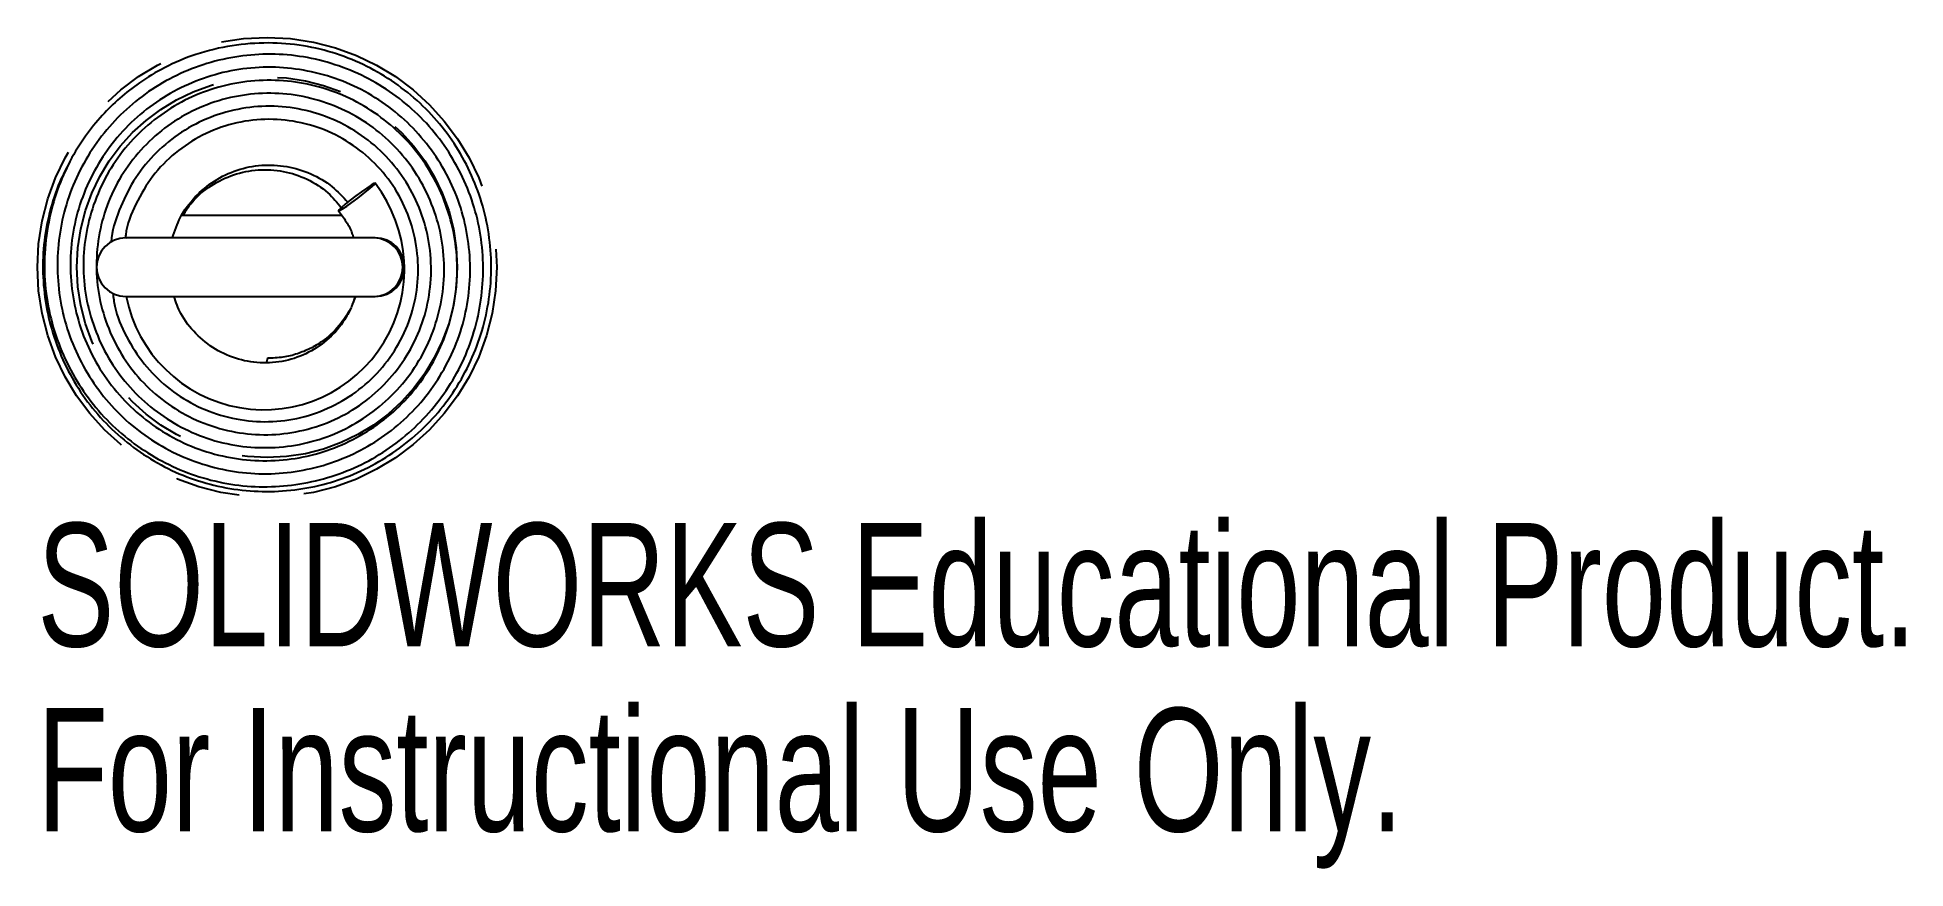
# Model space of a CAD drawing. Header units: centimetres. Extents: x -0.9 to 6.43, y -2.36 to 0.9.
import ezdxf

# ---------------------------------------------------------------- set-up
doc = ezdxf.new("R2010")
doc.units = ezdxf.units.CM
doc.linetypes.add('CENTERX2', pattern=[2.032, 1.27, -0.254, 0.254, -0.254])
doc.styles.add('SLDTEXTSTYLE0', font='TXT', dxfattribs={"width": 0.7})

msp = doc.modelspace()

# ---------------------------------------------------------------- linework, layer by layer
at = {"color": 7, "linetype": 'Continuous', "lineweight": 25}
for p, q in [((0.2944, 0.2029), (-0.3347, 0.2029)), ((0.4245, 0.115), (-0.5536, 0.115)), ((-0.5536, -0.115), (0.4245, -0.115)), ((0.3471, -0.115), (0.3342, -0.1465))]:
    msp.add_line(p, q, dxfattribs=at)
at = {"color": 7, "linetype": 'Continuous', "lineweight": 25, "flags": 128}
for points in [[(0.3554, 0.2704), (0.3774, 0.2873), (0.3969, 0.3029), (0.4119, 0.3159), (0.4211, 0.3248), (0.4236, 0.3289), (0.419, 0.3276), (0.4078, 0.3212), (0.3911, 0.3103), (0.3706, 0.2959), (0.3483, 0.2794), (0.3263, 0.2625), (0.3068, 0.2468), (0.2918, 0.2339), (0.2826, 0.225), (0.2801, 0.2209), (0.2847, 0.2222), (0.2959, 0.2286), (0.3126, 0.2395), (0.3331, 0.2539), (0.3554, 0.2704)], [(0.0016, -0.3568), (-0.0002, -0.3612), (-0.0019, -0.3723)]]:
    msp.add_lwpolyline(points, dxfattribs=at)
at = {"color": 7, "linetype": 'CENTERX2'}
for radius in [0.9008, 0.746]:
    msp.add_circle((0, 0), radius, dxfattribs=at)
at = {"color": 7, "linetype": 'Continuous', "lineweight": 25}
for centre, radius, start, end in [((-0.0121, -0.0079), 0.5507, 191.18819, 37.70805), ((-0.5534, 0), 0.115, 90.09368, 269.90632), ((0.4171, 0), 0.115, 271.07235, 88.92765), ((0.4245, 0), 0.115, 270, 90)]:
    msp.add_arc(centre, radius, start, end, dxfattribs=at)
for points, knots in [([(-0.7735, 0.4132), (-0.7872, 0.3874), (-0.8208, 0.3239), (-0.8552, 0.2144), (-0.8781, 0.0887), (-0.8813, -0.0392), (-0.8661, -0.1661), (-0.833, -0.2896), (-0.7827, -0.4071), (-0.7157, -0.516), (-0.6333, -0.6138), (-0.5379, -0.6988), (-0.4313, -0.7695), (-0.3157, -0.824), (-0.1932, -0.8607), (-0.0667, -0.8794), (0.0611, -0.8798), (0.1878, -0.8621), (0.3104, -0.8259), (0.4264, -0.7721), (0.5334, -0.7022), (0.6296, -0.6179), (0.7125, -0.5206), (0.78, -0.412), (0.8311, -0.2948), (0.8651, -0.1716), (0.8812, -0.0448), (0.8784, 0.0831), (0.8568, 0.2091), (0.8175, 0.3308), (0.7614, 0.4456), (0.6891, 0.5511), (0.602, 0.6447), (0.5024, 0.7248), (0.392, 0.7902), (0.2715, 0.8398), (0.1414, 0.8712), (0.0035, 0.8825), (-0.1387, 0.8718), (-0.276, 0.8387), (-0.3977, 0.7874), (-0.4969, 0.7275), (-0.5783, 0.6639), (-0.6496, 0.5943), (-0.7158, 0.5128), (-0.7757, 0.4156), (-0.8252, 0.3025), (-0.8604, 0.1749), (-0.8764, 0.0377), (-0.8702, -0.1017), (-0.8419, -0.2357), (-0.7947, -0.3605), (-0.7311, -0.4743), (-0.6527, -0.5762), (-0.5602, -0.6646), (-0.4558, -0.7384), (-0.3419, -0.7963), (-0.2207, -0.8371), (-0.0947, -0.8594), (0.0331, -0.8624), (0.16, -0.8467), (0.2833, -0.8128), (0.4002, -0.761), (0.5078, -0.692), (0.604, -0.6078), (0.6869, -0.5105), (0.7546, -0.4019), (0.8049, -0.2843), (0.8368, -0.1605), (0.8502, -0.0334), (0.8448, 0.0944), (0.8199, 0.2198), (0.7761, 0.34), (0.7149, 0.4523), (0.6378, 0.5543), (0.5462, 0.6435), (0.4418, 0.7173), (0.3275, 0.7747), (0.2059, 0.8144), (0.0798, 0.8353), (-0.0481, 0.8362), (-0.1746, 0.8177), (-0.297, 0.7804), (-0.4123, 0.7251), (-0.5175, 0.6524), (-0.6102, 0.5643), (-0.6886, 0.4633), (-0.7508, 0.3516), (-0.7948, 0.2315), (-0.8194, 0.1059), (-0.8246, -0.0218), (-0.8104, -0.1489), (-0.7765, -0.2723), (-0.7235, -0.3886), (-0.6532, -0.4955), (-0.5675, -0.5904), (-0.468, -0.6708), (-0.3568, -0.7341), (-0.2373, -0.7795), (-0.1122, -0.806), (0.0156, -0.8126), (0.1427, -0.7985), (0.2661, -0.7647), (0.3827, -0.7123), (0.4897, -0.6423), (0.5839, -0.5557), (0.6633, -0.4554), (0.7261, -0.344), (0.7706, -0.2241), (0.7949, -0.0985), (0.7989, 0.0294), (0.7828, 0.1563), (0.7469, 0.279), (0.6913, 0.3942), (0.6179, 0.499), (0.5289, 0.5909), (0.4265, 0.6675), (0.3127, 0.7261), (0.1911, 0.7655), (0.0647, 0.7852), (-0.0633, 0.7843), (-0.1893, 0.7622), (-0.31, 0.7198), (-0.4224, 0.6588), (-0.5235, 0.5804), (-0.61, 0.4861), (-0.6799, 0.379), (-0.7318, 0.2621), (-0.7639, 0.1382), (-0.7746, 0.0107), (-0.7642, -0.1168), (-0.7334, -0.2409), (-0.6826, -0.3584), (-0.6125, -0.4654), (-0.5258, -0.5594), (-0.4249, -0.6381), (-0.3123, -0.6989), (-0.191, -0.7395), (-0.0646, -0.7596), (0.0633, -0.7587), (0.1893, -0.7361), (0.3095, -0.6923), (0.4208, -0.6292), (0.5201, -0.5485), (0.6041, -0.452), (0.6703, -0.3425), (0.7174, -0.2236), (0.744, -0.0984), (0.7484, 0.0295), (0.7307, 0.1562), (0.6922, 0.2782), (0.6335, 0.392), (0.5557, 0.4936), (0.4617, 0.5804), (0.3545, 0.6502), (0.2368, 0.7004), (0.112, 0.729), (-0.0157, 0.7359), (-0.1428, 0.721), (-0.2654, 0.684), (-0.3794, 0.6259), (-0.4817, 0.5492), (-0.5695, 0.4559), (-0.639, 0.3485), (-0.6886, 0.2305), (-0.7172, 0.1058), (-0.7235, -0.0221), (-0.7065, -0.1489), (-0.6676, -0.2708), (-0.6082, -0.3842), (-0.5294, -0.4851), (-0.4336, -0.57), (-0.3245, -0.6369), (-0.2053, -0.6836), (-0.0796, -0.7075), (0.0484, -0.7087), (0.1746, -0.6873), (0.2949, -0.6435), (0.405, -0.5783), (0.5018, -0.4945), (0.5822, -0.3949), (0.6427, -0.282), (0.6815, -0.1601), (0.698, -0.0332), (0.6911, 0.0947), (0.6603, 0.219), (0.6076, 0.3356), (0.5348, 0.4409), (0.4434, 0.5306), (0.337, 0.6017), (0.2195, 0.6524), (0.0945, 0.6806), (-0.0335, 0.6844), (-0.1599, 0.6647), (-0.2807, 0.6222), (-0.3911, 0.5573), (-0.4873, 0.4729), (-0.5665, 0.3722), (-0.6252, 0.2584), (-0.6608, 0.1354), (-0.673, 0.008), (-0.6612, -0.1196), (-0.6247, -0.2423), (-0.5657, -0.3559), (-0.4865, -0.4565), (-0.3892, -0.5399), (-0.2777, -0.6028), (-0.1563, -0.6436), (-0.0293, -0.6604), (0.0985, -0.6516), (0.2222, -0.6188), (0.3375, -0.5629), (0.4392, -0.4851), (0.524, -0.3891), (0.5888, -0.2787), (0.6304, -0.1575), (0.6471, -0.0305), (0.6392, 0.0973), (0.6061, 0.221), (0.5486, 0.3355), (0.4701, 0.4367), (0.3731, 0.5204), (0.261, 0.5825), (0.139, 0.6213), (0.0117, 0.6354), (-0.1159, 0.6228), (-0.2382, 0.5851), (-0.3508, 0.5239), (-0.4482, 0.4408), (-0.5273, 0.3396), (-0.5818, 0.2246), (-0.6095, 0.1413), (-0.6114, 0.0978), (-0.6114, 0.0967)], [0, 0, 0, 0, 0.002997, 0.007353, 0.011709, 0.016065, 0.020421, 0.024777, 0.029133, 0.033489, 0.037844, 0.042201, 0.046557, 0.050912, 0.055268, 0.059624, 0.063981, 0.068336, 0.072692, 0.077048, 0.081404, 0.085761, 0.090116, 0.094472, 0.098828, 0.103184, 0.10754, 0.111896, 0.116252, 0.120608, 0.124964, 0.12932, 0.133675, 0.138032, 0.142388, 0.146791, 0.151346, 0.156059, 0.160928, 0.165914, 0.170471, 0.174422, 0.177768, 0.181043, 0.184623, 0.188513, 0.192718, 0.197236, 0.202043, 0.206826, 0.211488, 0.216032, 0.220458, 0.224814, 0.229169, 0.233525, 0.237882, 0.242237, 0.246593, 0.250948, 0.255305, 0.259661, 0.264016, 0.268371, 0.272727, 0.277084, 0.281439, 0.285795, 0.29015, 0.294506, 0.298862, 0.303218, 0.307573, 0.311929, 0.316285, 0.32064, 0.324995, 0.329351, 0.333707, 0.338062, 0.342418, 0.346773, 0.351129, 0.355484, 0.35984, 0.364195, 0.368551, 0.372906, 0.377262, 0.381617, 0.385973, 0.390328, 0.394683, 0.399038, 0.403394, 0.40775, 0.412105, 0.41646, 0.420815, 0.425171, 0.429526, 0.433881, 0.438236, 0.442592, 0.446947, 0.451302, 0.455657, 0.460013, 0.464368, 0.468722, 0.473078, 0.477433, 0.481788, 0.486143, 0.490498, 0.494854, 0.499208, 0.503563, 0.507918, 0.512274, 0.516628, 0.520983, 0.525338, 0.529693, 0.534048, 0.538402, 0.542757, 0.547113, 0.551467, 0.555822, 0.560177, 0.564532, 0.568886, 0.573241, 0.577596, 0.581951, 0.586305, 0.590659, 0.595014, 0.599369, 0.603724, 0.608078, 0.612433, 0.616788, 0.621142, 0.625496, 0.629851, 0.634205, 0.638559, 0.642914, 0.647269, 0.651623, 0.655977, 0.660331, 0.664686, 0.66904, 0.673394, 0.677749, 0.682103, 0.686457, 0.690811, 0.695166, 0.69952, 0.703873, 0.708228, 0.712582, 0.716936, 0.72129, 0.725644, 0.729998, 0.734352, 0.738705, 0.74306, 0.747414, 0.751767, 0.756121, 0.760475, 0.764829, 0.769182, 0.773537, 0.77789, 0.782244, 0.786597, 0.790951, 0.795305, 0.799658, 0.804012, 0.808365, 0.812719, 0.817072, 0.821426, 0.825779, 0.830132, 0.834486, 0.838839, 0.843192, 0.847545, 0.851899, 0.856252, 0.860605, 0.864959, 0.869312, 0.873664, 0.878018, 0.882371, 0.886723, 0.891076, 0.89543, 0.899782, 0.904135, 0.908488, 0.912841, 0.917193, 0.921546, 0.925899, 0.930251, 0.934604, 0.938957, 0.943309, 0.947661, 0.952014, 0.956367, 0.960718, 0.965071, 0.969424, 0.973775, 0.978128, 0.98248, 0.986832, 0.991184, 0.995537, 0.999888, 1, 1, 1, 1]), ([(-0.6049, -0.1021), (-0.6026, -0.119), (-0.5947, -0.1781), (-0.5542, -0.2734), (-0.4854, -0.3809), (-0.3949, -0.4718), (-0.2879, -0.5422), (-0.1682, -0.5882), (-0.0418, -0.6088), (0.0862, -0.6027), (0.2099, -0.5692), (0.324, -0.511), (0.4236, -0.4302), (0.5032, -0.3297), (0.5601, -0.215), (0.5917, -0.0907), (0.5952, 0.0374), (0.5718, 0.1634), (0.5223, 0.2816), (0.4478, 0.386), (0.3529, 0.4722), (0.2418, 0.5361), (0.1192, 0.5736), (-0.0085, 0.5842), (-0.1356, 0.5668), (-0.2555, 0.5213), (-0.3626, 0.4512), (-0.4526, 0.3593), (-0.5165, 0.2491), (-0.5513, 0.1645), (-0.5554, 0.1177), (-0.5559, 0.1131)], [0, 0, 0, 0, 0.014662, 0.051011, 0.087361, 0.123718, 0.160067, 0.196414, 0.232771, 0.26912, 0.305465, 0.34182, 0.378168, 0.414512, 0.450866, 0.487213, 0.523555, 0.559909, 0.596254, 0.632595, 0.668947, 0.705291, 0.741631, 0.777982, 0.814324, 0.850663, 0.887012, 0.923352, 0.95969, 0.996038, 1, 1, 1, 1]), ([(-0.3718, 0.1138), (-0.3623, 0.1418), (-0.3423, 0.2009), (-0.2845, 0.2781), (-0.2084, 0.3413), (-0.1187, 0.3842), (-0.0214, 0.4034), (0.0778, 0.3984), (0.1725, 0.3695), (0.2553, 0.3215), (0.297, 0.276), (0.3165, 0.2547)], [0, 0, 0, 0, 0.102184, 0.216144, 0.330141, 0.444125, 0.558103, 0.672118, 0.786094, 0.900098, 1, 1, 1, 1]), ([(-0.3302, 0.2029), (-0.3188, 0.2209), (-0.2898, 0.2666), (-0.221, 0.3222), (-0.1324, 0.366), (-0.035, 0.3857), (0.0642, 0.3796), (0.1582, 0.3484), (0.2373, 0.2991), (0.2745, 0.2533), (0.291, 0.233)], [0, 0, 0, 0, 0.0870429, 0.2213901, 0.35577, 0.4901342, 0.624474, 0.75885, 0.8931758, 1, 1, 1, 1]), ([(0.2801, 0.2209), (0.2905, 0.2069), (0.3107, 0.1795), (0.331, 0.1437), (0.3368, 0.1213), (0.3384, 0.115)], [0, 0, 0, 0, 0.430969, 0.839349, 1, 1, 1, 1]), ([(0.3451, -0.115), (0.341, -0.128), (0.3322, -0.1561), (0.3036, -0.2102), (0.2539, -0.2733), (0.1755, -0.3315), (0.0837, -0.3682), (-0.015, -0.379), (-0.1133, -0.3646), (-0.2044, -0.3247), (-0.2816, -0.2629), (-0.3382, -0.1911), (-0.3572, -0.1371), (-0.3653, -0.1141)], [0, 0, 0, 0, 0.0434276, 0.0936462, 0.1940542, 0.296908, 0.4011814, 0.5055085, 0.6098099, 0.714126, 0.8184622, 0.9227656, 1, 1, 1, 1]), ([(0.3267, -0.1635), (0.3131, -0.1859), (0.2832, -0.2351), (0.2266, -0.2856), (0.1692, -0.32), (0.1183, -0.3407), (0.0617, -0.3548), (0.022, -0.3561), (0.0016, -0.3568)], [0, 0, 0, 0, 0.196918, 0.432811, 0.562902, 0.700865, 0.846612, 1, 1, 1, 1])]:
    msp.add_open_spline(points, degree=3, knots=knots, dxfattribs=at)

# ---------------------------------------------------------------- texts
at = {"color": 7, "linetype": 'Continuous', "char_height": 0.483362, "attachment_point": 1, "style": 'SLDTEXTSTYLE0'}
for s, insert in [('SOLIDWORKS Educational Product.', (-0.9008, -1.0027)), ('For Instructional Use Only.', (-0.9008, -1.7278))]:
    msp.add_mtext(s, dxfattribs=dict(at, insert=insert))

doc.saveas('drawing.dxf')
